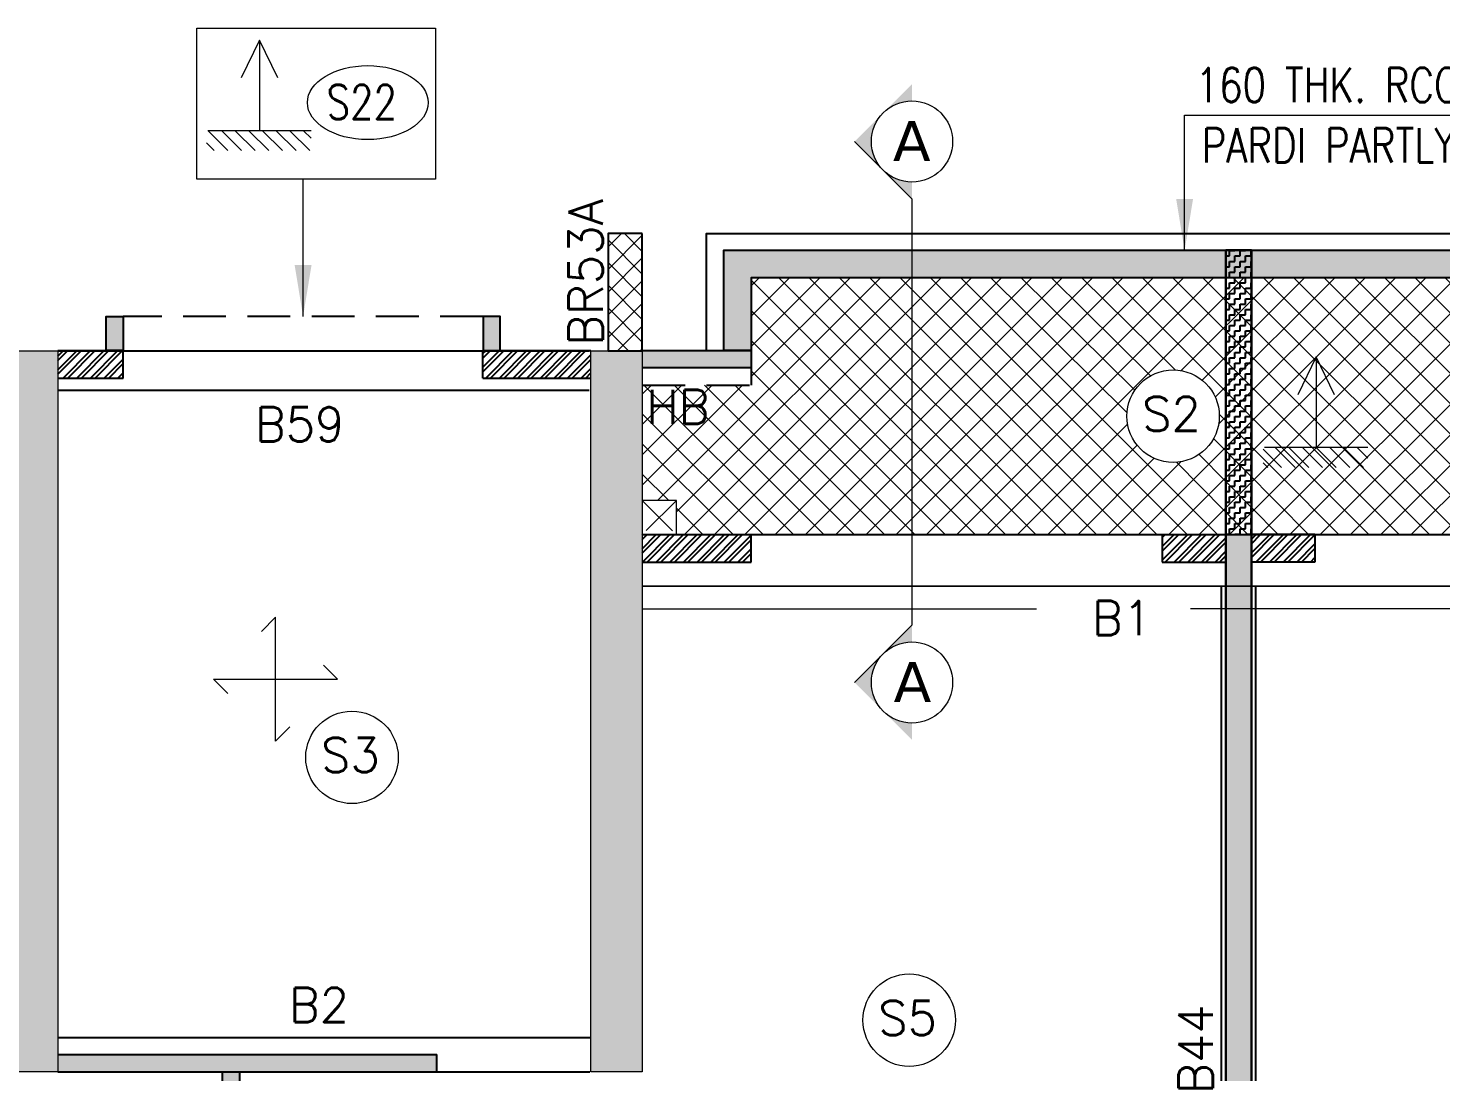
# Model space of a CAD drawing. Header units: millimetres. Extents: x 1181448 to 1317632, y -5734806 to -5633961.
# Drawn here: x 1199209 to 1207452, y -5640053 to -5633961 of the extents above; entities that cross this region are included whole.
import ezdxf

# ---------------------------------------------------------------- set-up
doc = ezdxf.new("R2010")
doc.units = ezdxf.units.MM
doc.header["$LTSCALE"] = 1000
doc.header["$MEASUREMENT"] = 0
for name, pattern in [('1', [0]), ('2BHK-A - BACK$0$HIDDEN', [0.375, 0.25, -0.125]), ('AUDIT_D_120904163729-0', [0]), ('HIDDEN', [0.375, 0.25, -0.125]), ('T 10_TYPICAL ELEVATION$0$AUDIT_D_120904163729-0', [0]), ('T8(T9 IS SIMILAR) - TYPICAL FLOOR ELEVATION$0$AUDIT_D_120904163729-0', [0]), ('T8(T9 IS SIMILAR) - TYPICAL FLOOR ELEVATION$0$HIDDEN', [0.375, 0.25, -0.125])]:
    doc.linetypes.add(name, pattern=pattern)
doc.layers.get('0').update_dxf_attribs({"linetype": 'AUDIT_D_120904163729-0'})
for name, color, linetype in [('100 MM THK. NON-STRUCTURAL WALL', 134, 'Continuous'), ('150 MM THK. BLOCK WORK.', 223, 'Continuous'), ('A_dim', 1, 'Continuous'), ('S-BEAM', 20, 'Continuous'), ('SCPL-BEAMS NO.', 7, 'Continuous'), ('secLINE', 7, 'Continuous'), ('T 10_TYPICAL ELEVATION$0$A-WALL-FEATURES', 6, 'T 10_TYPICAL ELEVATION$0$AUDIT_D_120904163729-0'), ('T8(T9 IS SIMILAR) - TYPICAL FLOOR ELEVATION$0$A-WALL-FEATURES', 6, 'T8(T9 IS SIMILAR) - TYPICAL FLOOR ELEVATION$0$AUDIT_D_120904163729-0')]:
    doc.layers.add(name, color=color, linetype=linetype)
for name, color, linetype, lineweight in [('160 THK. STRUCT WALL', 7, 'Continuous', 15), ('200 THK. NON-STRUCT WALL -1', 6, 'Continuous', 15), ('S-C-SHADE', 40, 'Continuous', 9), ('S-CUTOUT', 8, 'Continuous', 15), ('S-DRAWING SHEET', 17, 'Continuous', 5), ('S-HATCH', 8, 'Continuous', 9), ('SCPL_SLAB MARK', 72, 'Continuous', 20)]:
    doc.layers.add(name, color=color, linetype=linetype, lineweight=lineweight)
doc.layers.add('160MM THK.NON-STRUCTURAL WALLS', color=7, linetype='Continuous', true_color=0xea7b62)
doc.layers.add('WALL - 0.16 thk STRUCTURAL', color=7, linetype='1', true_color=0x24ffc8)
doc.styles.add('SCPL', font='romans.shx')
doc.styles.add('VIN1', font='verdana.ttf', dxfattribs={"height": 0.3})
doc.dimstyles.new('SCPL', dxfattribs={"dimscale": 0, "dimtxt": 300, "dimasz": 300, "dimexe": 100, "dimexo": 200, "dimgap": 150, "dimtad": 0, "dimdec": 0, "dimzin": 1, "dimdsep": 46, "dimtxsty": 'SCPL', "dimcen": 150, "dimclrd": 1, "dimclre": 2, "dimclrt": 5, "dimadec": 3, "dimazin": 0, "dimtfac": 1, "dimtdec": 0, "dimtofl": 0, "dimtmove": 2, "dimatfit": 3, "dimfxl": 0, "dimtolj": 1, "dimtzin": 0, "dimlwd": 15, "dimlwe": 13, "dimarcsym": 0})
pattern_1 = [(45, (-1211317.34, 5713184.575), (-39.77475644, 39.77475644), []), (45, (-1211290.82, 5713184.575), (-39.77475644, 39.77475644), [])]
pattern_2 = [(9e-15, (-1211317.557, 5713185.026), (0, 32.47595264), [18.75, -37.5]), (120, (-1211317.557, 5713185.026), (-28.125, -16.23797632), [18.75, -37.5]), (60, (-1211298.807, 5713185.026), (-28.125, 16.23797632), [18.75, -37.5])]

# ---------------------------------------------------------------- blocks, each defined once
blk = doc.blocks.new('A$C5F94338C')
at = {"layer": 'WALL - 0.16 thk STRUCTURAL', "true_color": 0x1f57ff}
h = blk.add_hatch(color=160, dxfattribs=at)
h.dxf.hatch_style = 1
h.paths.add_polyline_path([(14550, 21710), (14300, 21710), (14300, 25919.5), (14550, 25919.5)])
at = {"layer": 'WALL - 0.16 thk STRUCTURAL'}
h = blk.add_hatch(color=256, dxfattribs=at)
h.dxf.hatch_style = 1
h.paths.add_polyline_path([(17960, 21710), (17660, 21710), (17660, 25919.5), (17960, 25919.5)])
at = {"layer": '160 THK. STRUCT WALL'}
for points in [[(14550, 21710), (14300, 21710), (14300, 25919.5), (14550, 25919.5)], [(17960, 21710), (17660, 21710), (17660, 25919.5), (17960, 25919.5)]]:
    blk.add_lwpolyline(points, close=True, dxfattribs=at)
blk = doc.blocks.new('A$C42226032')
at = {"layer": 'SCPL_SLAB MARK'}
h = blk.add_hatch(dxfattribs=at)
h.set_pattern_fill('ANSI31', color=256, scale=0.2, angle=90)
h.set_pattern_definition([(135, (-48.789575, -510.390865), (-0.0176776695, -0.0176776695), [])])
h.paths.add_polyline_path([(-0.1372, -0.2348), (-0.1372, -0.2863), (0.1337, -0.2863), (0.1337, -0.2348)])
for p, q in [((0, 0), (0, -0.2348)), ((0, 0), (-0.0473, -0.0981)), ((0.0473, -0.0981), (0, 0)), ((0.1337, -0.2348), (-0.1337, -0.2348))]:
    blk.add_line(p, q, dxfattribs=at)
blk = doc.blocks.new('HS')
at = {"linetype": 'Continuous'}
for p, q in [((9.28, 0), (7.16, 2.12)), ((-9.28, 0), (9.28, 0)), ((-9.28, 0), (-7.16, -2.12))]:
    blk.add_line(p, q, dxfattribs=at)
blk = doc.blocks.new('One WAy')
at = {"xscale": -38.94666666665216, "yscale": 38.94666666665216, "zscale": 38.94666666665216, "rotation": 270}
blk.add_blockref('HS', (0, 0), dxfattribs=at)
blk = doc.blocks.new('*D132')
at = {"layer": 'T 10_TYPICAL ELEVATION$0$A-WALL-FEATURES', "color": 1, "lineweight": 15, "transparency": 16777216}
for p, q in [((-8525.3, 10587.9), (-6225.3, 10587.9)), ((-1565.2, 10587.9), (-5325.3, 10587.9))]:
    blk.add_line(p, q, dxfattribs=at)
at = {"layer": 'T 10_TYPICAL ELEVATION$0$A-WALL-FEATURES', "color": 2, "lineweight": 13, "transparency": 16777216}
for p, q in [((-8825.3, 10438), (-8825.3, 10487.9)), ((-1265.2, 10437.9), (-1265.2, 10487.9))]:
    blk.add_line(p, q, dxfattribs=at)
at = {"layer": 'T 10_TYPICAL ELEVATION$0$A-WALL-FEATURES', "color": 1, "transparency": 16777216}
for points in [[(-8525.3, 10637.9), (-8525.3, 10537.9), (-8825.3, 10587.9)], [(-1565.2, 10637.9), (-1565.2, 10537.9), (-1265.2, 10587.9)]]:
    blk.add_solid(points, dxfattribs=at)
at = {"layer": 'T 10_TYPICAL ELEVATION$0$A-WALL-FEATURES', "color": 5, "transparency": 16777216, "insert": (-5775.3, 10587.9), "char_height": 300, "attachment_point": 5, "style": 'SCPL'}
blk.add_mtext('\\A1;  ', dxfattribs=at)
blk = doc.blocks.new('A$C9d47b38f')
at = {"layer": '100 MM THK. NON-STRUCTURAL WALL', "linetype": 'ByBlock'}
h = blk.add_hatch(dxfattribs=at)
h.set_pattern_fill('ZIGZAG', color=5, scale=250)
h.set_pattern_definition([(0, (206682313.306, 159334334.518), (31.25, 31.25), [31.25, -31.25]), (90, (206682344.556, 159334334.518), (-31.25, 31.25), [31.25, -31.25])])
h.paths.add_polyline_path([(-5120.3, 12680.3), (-4970.3, 12680.3), (-4970.3, 11020.3), (-5120.3, 11020.3)])
h = blk.add_hatch(dxfattribs=at)
h.set_pattern_fill('ZIGZAG', color=5, scale=250)
h.set_pattern_definition([(0, (-1211317.337, 5713184.575), (31.25, 31.25), [31.25, -31.25]), (90, (-1211286.087, 5713184.575), (-31.25, 31.25), [31.25, -31.25])])
h.paths.add_polyline_path([(-24984.6, -6798.9), (-24984.6, -6498.9), (-24884.6, -6498.9), (-24884.6, -6698.9), (-24334.6, -6698.9), (-24334.6, -6338.9), (-24234.6, -6338.9), (-24234.6, -6798.9)])
h.paths.add_polyline_path([(-21084.6, -6798.9), (-21084.6, -6498.9), (-21184.6, -6498.9), (-21184.6, -6698.9), (-21734.6, -6698.9), (-21734.6, -6338.9), (-21834.6, -6338.9), (-21834.6, -6798.9)])
h.paths.add_polyline_path([(-20459.7, -4748.9), (-20459.7, -4548.9), (-20559.7, -4548.9), (-20559.7, -4748.9)])
h.paths.add_polyline_path([(-17959.7, -4548.9), (-17959.7, -4748.9), (-18059.7, -4748.9), (-18059.7, -4548.9)])
h.paths.add_polyline_path([(-14684.5, 3245.8), (-14684.5, 3445.8), (-14784.5, 3445.8), (-14784.5, 3245.8)])
h.paths.add_polyline_path([(-17185.3, 3445.8), (-17185.3, 3245.8), (-17285.3, 3245.8), (-17285.3, 3445.8)])
h.paths.add_polyline_path([(-15574.7, 11294.9), (-15104.5, 11294.9), (-15104.5, 10834.9), (-15204.5, 10834.9), (-15204.5, 11194.9), (-15574.7, 11194.9)])
h.paths.add_polyline_path([(-13004.5, 10834.9), (-13004.5, 11294.9), (-12184.7, 11294.9), (-12184.7, 11194.9), (-12904.5, 11194.9), (-12904.5, 10834.9)])
h.paths.add_polyline_path([(-11654.8, 12094.3), (-11654.8, 12294.3), (-11554.8, 12294.3), (-11554.8, 12094.3)])
h.paths.add_polyline_path([(-9454.7, 12294.3), (-9454.7, 12094.3), (-9354.7, 12094.3), (-9354.7, 12294.3)])
h.paths.add_polyline_path([(-635.5, 12294.3), (-635.5, 12094.3), (-735.5, 12094.3), (-735.5, 12294.3)])
h.paths.add_polyline_path([(1564.7, 12094.3), (1564.7, 12294.3), (1464.7, 12294.3), (1464.7, 12094.3)])
h.paths.add_polyline_path([(2914.5, 10834.9), (2914.5, 11294.9), (2094.9, 11294.9), (2094.9, 11194.9), (2814.5, 11194.9), (2814.5, 10834.9)])
h.paths.add_polyline_path([(5484.6, 11294.9), (5014.5, 11294.9), (5014.5, 10834.9), (5114.5, 10834.9), (5114.5, 11194.9), (5484.6, 11194.9)])
h.paths.add_polyline_path([(4594.4, 3245.8), (4594.4, 3445.8), (4694.4, 3445.8), (4694.4, 3245.8)])
h.paths.add_polyline_path([(7095.2, 3445.8), (7095.2, 3245.8), (7195.2, 3245.8), (7195.2, 3445.8)])
h.paths.add_polyline_path([(10369.5, -4748.9), (10369.5, -4548.9), (10469.5, -4548.9), (10469.5, -4748.9)])
h.paths.add_polyline_path([(7869.5, -4548.9), (7869.5, -4748.9), (7969.5, -4748.9), (7969.5, -4548.9)])
h.paths.add_polyline_path([(10994.5, -6798.9), (10994.5, -6498.9), (11094.5, -6498.9), (11094.5, -6698.9), (11644.4, -6698.9), (11644.4, -6338.9), (11744.4, -6338.9), (11744.4, -6798.9)])
h.paths.add_polyline_path([(14894.4, -6798.9), (14894.4, -6498.9), (14794.4, -6498.9), (14794.4, -6698.9), (14244.4, -6698.9), (14244.4, -6338.9), (14144.4, -6338.9), (14144.4, -6798.9)])
h.paths.add_polyline_path([(5684.6, -14400.1), (5584.6, -14400.1), (5584.6, -14600.1), (5039.5, -14600.1), (5039.5, -14240.1), (4939.5, -14240.1), (4939.5, -14700.1), (5684.6, -14700.1)])
h.paths.add_polyline_path([(2839.5, -14240.1), (2739.5, -14240.1), (2739.5, -14600.1), (2094.9, -14600.1), (2094.9, -14700.1), (2839.5, -14700.1)])
h.paths.add_polyline_path([(-635.5, -15699.5), (-635.5, -15499.5), (-735.5, -15499.5), (-735.5, -15699.5)])
h.paths.add_polyline_path([(1564.7, -15499.5), (1564.7, -15699.5), (1464.7, -15699.5), (1464.7, -15499.5)])
h.paths.add_polyline_path([(-9454.7, -15699.5), (-9454.7, -15499.5), (-9354.7, -15499.5), (-9354.7, -15699.5)])
h.paths.add_polyline_path([(-11654.8, -15499.5), (-11654.8, -15699.5), (-11554.8, -15699.5), (-11554.8, -15499.5)])
h.paths.add_polyline_path([(-12929.6, -14240.1), (-12829.6, -14240.1), (-12829.6, -14600.1), (-12185.1, -14600.1), (-12185.1, -14700.1), (-12929.6, -14700.1)])
h.paths.add_polyline_path([(-15774.7, -14400.1), (-15674.7, -14400.1), (-15674.7, -14600.1), (-15129.6, -14600.1), (-15129.6, -14240.1), (-15029.6, -14240.1), (-15029.6, -14700.1), (-15774.7, -14700.1)])
h = blk.add_hatch(dxfattribs=at)
h.set_pattern_fill('ZIGZAG', color=5, scale=250)
h.set_pattern_definition([(9e-15, (-1211317.557, 5713185.026), (31.25, 31.25), [31.25, -31.25]), (90, (-1211286.307, 5713185.026), (-31.25, 31.25), [31.25, -31.25])])
h.paths.add_polyline_path([(-14675.2, 6884.7), (-12975.2, 6884.7), (-12975.2, 6784.7), (-14675.2, 6784.7)])
h.paths.add_polyline_path([(-11934.7, 7884.7), (-11934.7, 7984.7), (-9725.2, 7984.7), (-9725.2, 7884.7), (-10875.3, 7884.7), (-10875.3, 7784.7), (-10975.3, 7784.7), (-10975.3, 7884.7)])
h.paths.add_polyline_path([(-10875.3, 6784.7), (-9975.5, 6784.7), (-9975.5, 6884.7), (-10875.3, 6884.7)])
h.paths.add_polyline_path([(-9225.5, 6884.7), (-8625.5, 6884.7), (-8625.5, 6784.7), (-9225.5, 6784.7)])
h.paths.add_polyline_path([(-6425.2, 4435), (-6325.2, 4435), (-6325.2, 5184.7), (-6425.2, 5184.7)])
h.paths.add_polyline_path([(-6425.2, 3535), (-6325.2, 3535), (-6325.2, 2635.1), (-6425.2, 2635.1)])
h.paths.add_polyline_path([(-11175.3, 4584), (-11060.3, 4584), (-11060.3, 4484), (-11275.4, 4484), (-11275.3, 5084.7), (-11175.3, 5084.7)])
h.paths.add_polyline_path([(-8525.3, 11994.7), (-7890.2, 11994.7), (-7890.2, 12094.7), (-8525.3, 12094.7)])
at = {"layer": '150 MM THK. BLOCK WORK.', "linetype": 'ByBlock'}
h = blk.add_hatch(dxfattribs=at)
h.set_pattern_fill('HEX', color=5, scale=150)
h.set_pattern_definition(pattern_2)
h.paths.add_polyline_path([(-5118.8, 2435.2), (-4968.8, 2435.2), (-4970, 11020.3), (-5120, 11020.3)])
h = blk.add_hatch(dxfattribs=at)
h.set_pattern_fill('HEX', color=5, scale=150)
h.set_pattern_definition(pattern_2)
h.paths.add_polyline_path([(-5118.8, 2435.2), (-4968.8, 2435.2), (-4969.7, 11020.3), (-5119.7, 11020.3)])
at = {"layer": '160MM THK.NON-STRUCTURAL WALLS', "linetype": 'ByBlock'}
h = blk.add_hatch(dxfattribs=at)
h.set_pattern_fill('ANSI32', color=5, scale=150)
h.set_pattern_definition(pattern_1)
h.paths.add_polyline_path([(-9454.9, 11934.7), (-8825.3, 11934.7), (-8825.3, 12094.7), (-9454.9, 12094.7)])
h.paths.add_polyline_path([(-11554.8, 12094.3), (-11935.3, 12094.3), (-11935.3, 11934.7), (-11554.8, 11934.7)])
h = blk.add_hatch(dxfattribs=at)
h.set_pattern_fill('ANSI32', color=5, scale=150)
h.set_pattern_definition(pattern_1)
h.paths.add_polyline_path([(-5490.3, 10860.3), (-5120.2, 10860.3), (-5120.2, 11020.3), (-5490.3, 11020.3)])
h.paths.add_polyline_path([(-7890.3, 10860.3), (-8525.3, 10860.3), (-8525.3, 11020.3), (-7890.3, 11020.3)])
h = blk.add_hatch(dxfattribs=at)
h.set_pattern_fill('ANSI32', color=5, scale=150)
h.set_pattern_definition(pattern_1)
h.paths.add_polyline_path([(-4599.8, 10860.3), (-4969.9, 10860.3), (-4969.9, 11020.3), (-4599.8, 11020.3)])
h.paths.add_polyline_path([(-2199.8, 10860.3), (-1564.8, 10860.3), (-1564.8, 11020.3), (-2199.8, 11020.3)])
at = {"layer": '200 THK. NON-STRUCT WALL -1', "linetype": 'ByBlock'}
h = blk.add_hatch(dxfattribs=at)
h.set_pattern_fill('ANSI37', color=5, scale=750)
h.set_pattern_definition([(45, (-1211317.44, 5713184.36), (-66.2912607, 66.2912607), []), (135, (-1211317.44, 5713184.36), (-66.2912607, -66.2912607), [])])
h.paths.add_polyline_path([(-24685.1, 3885.9), (-24885.1, 3885.9), (-24885.1, 5030.4), (-24685.1, 5030.4)])
h.paths.add_polyline_path([(-21285.1, 5030.6), (-21084.7, 5030.6), (-21084.7, 3270.9), (-21285.1, 3270.9)])
h.paths.add_polyline_path([(-8525.1, 12778.8), (-8725.1, 12778.8), (-8725.1, 12094.3), (-8525.1, 12094.3)])
h.paths.add_polyline_path([(-1365.2, 12778.8), (-1565.2, 12778.8), (-1565.2, 12092.5), (-1365.2, 12092.5)])
h.paths.add_polyline_path([(11194.7, 5030.6), (10994.4, 5030.6), (10994.4, 3270.9), (11194.7, 3270.9)])
h.paths.add_polyline_path([(14594.8, 3885.9), (14794.8, 3885.9), (14794.7, 5030.4), (14594.7, 5030.4)])
h.paths.add_polyline_path([(-1465.1, -16184.6), (-1265.1, -16184.6), (-1265.1, -15499.7), (-1465.1, -15499.7)])
h.paths.add_polyline_path([(-8625.3, -16184.6), (-8825.3, -16184.6), (-8825.3, -15499.7), (-8625.3, -15499.7)])
at = {"layer": 'S-C-SHADE'}
h = blk.add_hatch(color=5, dxfattribs=at)
h.dxf.hatch_style = 1
h.paths.add_polyline_path([(-8050.3, 12094.7), (-7890.3, 12094.7), (-7890.3, 12520.3), (-2199.8, 12520.3), (-2199.9, 12094.7), (-2039.9, 12094.7), (-2039.8, 12680.3), (-8050.3, 12680.3)])
at = {"layer": 'S-HATCH'}
h = blk.add_hatch(dxfattribs=at)
h.set_pattern_fill('ANSI37', color=5, scale=1000)
h.set_pattern_definition([(45, (206682313.3, 159334334.52), (-88.38834765, 88.38834765), []), (135, (206682313.3, 159334334.52), (-88.38834765, -88.38834765), [])])
h.paths.add_polyline_path([(-2199.8, 12520.3), (-7890.3, 12520.3), (-7890.3, 11893.3), (-8050.3, 11893.3), (-8525.5, 11893.3), (-8525.5, 11220.1), (-8525.2, 11219.8), (-8325.1, 11219.8), (-8325.1, 11020.3), (-1765, 11020.4), (-1765, 11220), (-1764.7, 11219.8), (-1565.4, 11219.7), (-1565.4, 11893.3), (-2039.9, 11893.3), (-2199.9, 11893.3)])
h.paths.add_polyline_path([(-5157.7, 11711.9, -1), (-5697.4, 11711.9, -1)], flags=16)
h.paths.add_polyline_path([(-2042.9, 11616.5), (-1600.1, 11616.5), (-1600.1, 11916.5), (-2042.9, 11916.5)], flags=24)
h.paths.add_polyline_path([(-5629.9, 11575.4), (-5206.1, 11575.4), (-5206.1, 11875.4), (-5629.9, 11875.4)], flags=8)
h.paths.add_polyline_path([(-8513.8, 11616.5), (-8070.9, 11616.5), (-8070.9, 11916.5), (-8513.8, 11916.5)], flags=24)
at = {"layer": 'secLINE', "lineweight": 0}
h = blk.add_hatch(color=5, dxfattribs=at)
h.paths.add_polyline_path([(-6951.3, 12980.4), (-6951.3, 13078.4, -0.193079), (-7115, 13144.1)])
h.paths.add_polyline_path([(-7286.2, 13315.3), (-7122.5, 13151.6, -0.193079), (-7188.1, 13315.3, -0.193079), (-7122.5, 13479)])
h.paths.add_polyline_path([(-6951.3, 13650.3), (-7115, 13486.5, -0.193079), (-6951.3, 13552.2)])
h = blk.add_hatch(color=5, dxfattribs=at)
h.paths.add_polyline_path([(-7115, 10328.4, -0.193079), (-6951.3, 10394), (-6951.3, 10492.1)])
h.paths.add_polyline_path([(-7122.5, 9993.4, -0.193079), (-7188.1, 10157.1, -0.193079), (-7122.5, 10320.8), (-7286.2, 10157.1)])
h.paths.add_polyline_path([(-6951.3, 9920.3, -0.193079), (-7115, 9985.9), (-6951.3, 9822.2)])
at = {"layer": '100 MM THK. NON-STRUCTURAL WALL', "color": 5, "linetype": '2BHK-A - BACK$0$HIDDEN', "ltscale": 0.3}
blk.add_line((-8525.3, 12094.7, 0.2), (-8525.2, 12094.7, 0.2), dxfattribs=at)
at = {"layer": '100 MM THK. NON-STRUCTURAL WALL', "color": 5, "linetype": 'ByBlock'}
for p, q in [((-11934.7, 7984.7, 0.2), (-9725.2, 7984.7, 0.2)), ((-9725.2, 7884.7, 0.2), (-9725.2, 7984.7, 0.2)), ((-11934.7, 7884.7, 0.2), (-10975.3, 7884.7, 0.2)), ((-10975.3, 7784.7, 0.2), (-10975.3, 7884.7, 0.2)), ((-10875.3, 7884.7, 0.2), (-9725.2, 7884.7, 0.2)), ((-10875.3, 7884.7, 0.2), (-10875.3, 7784.7, 0.2))]:
    blk.add_line(p, q, dxfattribs=at)
at = {"layer": '100 MM THK. NON-STRUCTURAL WALL', "color": 5, "linetype": 'ByBlock', "elevation": 0.2}
for points in [[(-11654.8, 12094.3), (-11654.8, 12294.3), (-11554.8, 12294.3), (-11554.8, 12094.3)], [(-9454.7, 12294.3), (-9454.7, 12094.3), (-9354.7, 12094.3), (-9354.7, 12294.3)]]:
    blk.add_lwpolyline(points, close=True, dxfattribs=at)
blk.add_lwpolyline([(-8525.2, 12094.7), (-7890.3, 12094.7), (-7890.3, 11994.7), (-8525.3, 11994.7)], dxfattribs=at)
at = {"layer": '150 MM THK. BLOCK WORK.', "color": 5, "linetype": 'ByBlock'}
for p, q in [((-5119.9, 11020.3, 0.2), (-5119.9, 2475.8, 0.2)), ((-4970.2, 11020.3, 0.2), (-4970.2, 2475.8, 0.2)), ((-5120.2, 10860.3, 0.2), (-5120.2, 2475.8, 0.2)), ((-4969.9, 10860.3, 0.2), (-4969.9, 2475.8, 0.2))]:
    blk.add_line(p, q, dxfattribs=at)
at = {"layer": '150 MM THK. BLOCK WORK.', "color": 5, "linetype": 'ByBlock', "elevation": 0.2}
for points in [[(-4970.2, 11020.3), (-4970.2, 12680.3), (-5120.2, 12680.3), (-5120.2, 10860.3)], [(-5119.9, 11020.3), (-5119.9, 12680.3), (-4969.9, 12680.3), (-4969.9, 10860.3)]]:
    blk.add_lwpolyline(points, dxfattribs=at)
for points in [[(-4968.8, 2435.2), (-5118.8, 2435.2), (-5120.2, 12680.3), (-4970.2, 12680.3)], [(-5118.8, 2435.2), (-4968.8, 2435.2), (-4969.9, 12680.3), (-5119.9, 12680.3)]]:
    blk.add_lwpolyline(points, close=True, dxfattribs=at)
at = {"layer": '160MM THK.NON-STRUCTURAL WALLS', "color": 5, "linetype": 'ByBlock'}
for p, q in [((-11935.3, 12094.7, 0.2), (-11554.9, 12094.7, 0.2)), ((-11554.9, 11934.7, 0.2), (-11554.9, 12094.7, 0.2)), ((-9454.9, 12094.7, 0.2), (-8825.3, 12094.7, 0.2)), ((-9454.9, 11934.7, 0.2), (-9454.9, 12094.7, 0.2)), ((-11935.3, 11934.7, 0.2), (-11554.9, 11934.7, 0.2)), ((-9454.9, 11934.7, 0.2), (-8825.3, 11934.7, 0.2)), ((-8525.3, 11020.3, 0.2), (-7890.3, 11020.3, 0.2)), ((-7890.3, 10860.3, 0.2), (-7890.3, 11020.3, 0.2)), ((-5490.3, 11020.3, 0.2), (-5120.2, 11020.3, 0.2)), ((-5490.3, 11020.3, 0.2), (-5490.3, 10860.3, 0.2)), ((-4599.8, 11020.3, 0.2), (-4969.9, 11020.3, 0.2)), ((-4599.8, 11020.3, 0.2), (-4599.8, 10860.3, 0.2)), ((-8525.3, 10860.3, 0.2), (-7890.3, 10860.3, 0.2)), ((-5490.3, 10860.3, 0.2), (-5120.2, 10860.3, 0.2)), ((-4599.8, 10860.3, 0.2), (-4969.9, 10860.3, 0.2))]:
    blk.add_line(p, q, dxfattribs=at)
at = {"layer": '200 THK. NON-STRUCT WALL -1', "color": 5, "linetype": 'ByBlock', "elevation": 0.2}
blk.add_lwpolyline([(-8525.1, 12778.8), (-8725.1, 12778.8), (-8725.1, 12094.3), (-8525.1, 12094.3)], close=True, dxfattribs=at)
at = {"layer": 'S-BEAM', "color": 5}
for p, q in [((-11935.4, 12093.4, 0.2), (-8835.4, 12093.3, -0.4)), ((-8050.3, 12094.7, 0.8), (-8050.3, 12093.3, 0.8)), ((-11935.4, 11863.4, 0.2), (-8835.4, 11863.3, -0.4)), ((-8525.5, 11020.3, 0.2), (-1565.4, 11020.4, 0.2)), ((-8525.5, 10720.3, 0.2), (-1565.4, 10720.4, 0.2)), ((-5144.9, 5384.8, 0.2), (-5144.9, 10720.3, 0.2)), ((-4944.9, 5384.8, 0.2), (-4944.9, 10720.3, 0.2)), ((-11936.9, 8084.7, 0.5), (-8825.5, 8084.7, 0.5)), ((-11935.4, 7884.7, 0.5), (-8830.4, 7884.7, 0))]:
    blk.add_line(p, q, dxfattribs=at)
at = {"layer": 'S-BEAM', "color": 5, "linetype": 'HIDDEN', "ltscale": 500}
blk.add_line((-8050.3, 12093.3, 0.8), (-8525.5, 12093.3, 0.3), dxfattribs=at)
at = {"layer": 'S-BEAM', "color": 5, "linetype": 'HIDDEN'}
for p, q in [((-7890.3, 11994.7, 0.2), (-7890.3, 11893.3, 0.2)), ((-8525.3, 11893.3, 0.3), (-7890.3, 11893.3, 0.9))]:
    blk.add_line(p, q, dxfattribs=at)
at = {"layer": 'S-BEAM', "color": 5, "elevation": 0.2}
blk.add_lwpolyline([(-8525.1, 12778.8), (-8725.1, 12778.8), (-8725.1, 12093.3), (-8525.1, 12093.3)], close=True, dxfattribs=at)
at = {"layer": 'S-CUTOUT', "color": 5, "elevation": 0.2}
blk.add_lwpolyline([(-8325.1, 11219.8), (-8525.5, 11219.8), (-8525.5, 11020.3), (-8325.1, 11020.3)], close=True, dxfattribs=at)
at = {"layer": 'S-DRAWING SHEET', "color": 5}
blk.add_line((-5119.9, 11020.3, 0.2), (-4970.3, 11020.3, 0.2), dxfattribs=at)
at = {"layer": 'S-HATCH', "color": 5, "linetype": 'HIDDEN'}
for p, q in [((-8325.1, 11219.8, 0.2), (-8525.5, 11020.3, -0.1)), ((-8525.2, 11219.8, -0.3), (-8325.1, 11020.3, 0.2))]:
    blk.add_line(p, q, dxfattribs=at)
at = {"layer": 'SCPL_SLAB MARK', "color": 5, "elevation": 0.2}
blk.add_lwpolyline([(-11124.8, 13976.7), (-9731.1, 13976.7), (-9731.1, 13096), (-11124.8, 13096)], close=True, dxfattribs=at)
at = {"layer": 'SCPL_SLAB MARK', "color": 5}
for centre in [(-5427.6, 11711.9, 0.2), (-10219.4, 9719.8, 0.2), (-6967.4, 8185.3, 0.2)]:
    blk.add_circle(centre, 269.9, dxfattribs=at)
blk.add_ellipse((-10127.3, 13542.5, -2.1), major_axis=(-352.4, 0), ratio=0.612892, start_param=-1.570796, end_param=4.712389, dxfattribs=at)
at = {"layer": 'secLINE', "color": 5, "lineweight": 0}
for p, q in [((-7286.2, 13315.3, 2.6), (-6951.3, 12980.4, 2.6)), ((-6951.3, 12980.4, 2.6), (-6951.3, 10492.1, 2.6)), ((-7286.2, 10157.1, 2.6), (-6951.3, 10492.1, 2.6))]:
    blk.add_line(p, q, dxfattribs=at)
for centre in [(-6951.3, 13315.3, 2.6), (-6951.3, 10157.1, 2.6)]:
    blk.add_circle(centre, 236.9, dxfattribs=at)
at = {"layer": 'T 10_TYPICAL ELEVATION$0$A-WALL-FEATURES', "color": 5, "linetype": 'ByBlock'}
for points, elevation in [([(-8150.1, 12093.3), (-8150.1, 12778.8), (-1940.1, 12778.8), (-1940.1, 12094.8)], 0.7), ([(-2039.9, 12094.7), (-2199.9, 12094.7), (-2199.8, 12520.3), (-7890.3, 12520.3), (-7890.3, 12094.7), (-8050.3, 12094.7), (-8050.3, 12680.3), (-2039.8, 12680.3), (-2039.9, 12094.7)], 0.8)]:
    blk.add_lwpolyline(points, dxfattribs=dict(at, elevation=elevation))
at = {"layer": 'T8(T9 IS SIMILAR) - TYPICAL FLOOR ELEVATION$0$A-WALL-FEATURES', "color": 5, "linetype": 'T8(T9 IS SIMILAR) - TYPICAL FLOOR ELEVATION$0$HIDDEN'}
blk.add_line((-9454.7, 12294.3, 0.2), (-11554.8, 12294.3, 0.2), dxfattribs=at)
at = {"layer": 'T8(T9 IS SIMILAR) - TYPICAL FLOOR ELEVATION$0$A-WALL-FEATURES', "color": 5, "linetype": 'ByBlock', "elevation": 0.2}
for points in [[(-11654.8, 12094.3), (-11654.8, 12294.3), (-11554.8, 12294.3), (-11554.8, 12094.3)], [(-9454.7, 12294.3), (-9454.7, 12094.3), (-9354.7, 12094.3), (-9354.7, 12294.3)]]:
    blk.add_lwpolyline(points, close=True, dxfattribs=at)
at = {"layer": '160 THK. STRUCT WALL', "color": 5}
blk.add_blockref('A$C5F94338C', (-26485.3, -13825.3, 0.2), dxfattribs=at)
at = {"layer": 'SCPL_SLAB MARK', "color": 5, "xscale": 2251.770066891658, "yscale": 2251.770066891658, "zscale": 2251.770066891658, "rotation": 359.9987816768055}
for p in [(-10759.1, 13907.4, -2.1), (-4592.7, 12057.5, 0.2)]:
    blk.add_blockref('A$C42226032', p, dxfattribs=at)
at = {"layer": 'SCPL_SLAB MARK', "color": 5, "xscale": -1}
blk.add_blockref('One WAy', (-10665.5, 10176.1, 0.2), dxfattribs=at)
at = {"layer": 'SCPL_SLAB MARK', "color": 5, "xscale": -1, "rotation": 270}
blk.add_blockref('One WAy', (-10665.5, 10176.1, 0.2), dxfattribs=at)
at = {"layer": 'SCPL-BEAMS NO.', "color": 5, "style": 'SCPL', "width": 0.8}
for s, p in [('160 THK. RCC (TYP.) ', (-5296.4, 13544.6, 0.6)), ('PARDI PARTLY INV.', (-5260.9, 13193.3, 0.6))]:
    blk.add_text(s, height=200, dxfattribs=at).set_placement(p)
at = {"layer": 'SCPL-BEAMS NO.', "color": 5, "style": 'SCPL'}
for s, p in [('BR53A', (-8756.3, 12122.5, 648.2)), ('B44', (-5195.2, 7754.1, -0.4))]:
    blk.add_text(s, height=200, rotation=90, dxfattribs=at).set_placement(p)
for s, p in [('HB', (-8501.9, 11666.5, 0.3)), ('B59', (-10786.1, 11564, 0.2)), ('B1', (-5901.8, 10432.8, 0.8)), ('B2', (-10587.9, 8174.5, 0.9))]:
    blk.add_text(s, height=200, dxfattribs=at).set_placement(p)
at = {"layer": 'SCPL_SLAB MARK', "color": 5, "style": 'SCPL', "width": 0.8}
blk.add_text('S22', height=200, dxfattribs=at).set_placement((-10368.3, 13446.2, -2.1))
at = {"layer": 'SCPL_SLAB MARK', "color": 5, "style": 'SCPL'}
for s, p in [('S2', (-5608.5, 11625.4, 0.2)), ('S3', (-10400.3, 9633.2, 0.2)), ('S5', (-7148.3, 8098.7, 0.2))]:
    blk.add_text(s, height=200, dxfattribs=at).set_placement(p)
at = {"layer": 'secLINE', "color": 5, "style": 'VIN1'}
for p in [(-7062.7, 13200.8, 2.6), (-7058.7, 10042.6, 2.6)]:
    blk.add_text('A', height=234.8, dxfattribs=at).set_placement(p)
at = {"layer": 'T 10_TYPICAL ELEVATION$0$A-WALL-FEATURES', "color": 5}
dim = blk.add_linear_dim(base=(-1265.2, 10587.9, 0.3), p1=(-8825.3, 10638, 0.2), p2=(-1265.2, 10637.9, 0.2), text='  ', dimstyle='SCPL', override={"dimscale": 1}, dxfattribs=at)
dim.commit()
dim.dimension.update_dxf_attribs({"geometry": '*D132', "text_midpoint": (-5775.3, 10587.9, 0.3), "dimtype": 160})
at = {"layer": 'S-BEAM', "color": 5}
for points in [[(-5360.2, 12680.3, 0.7), (-5360.2, 13469.4, 0.7), (-2608.3, 13469.4, 0.7)], [(-10504.8, 12294.3, 0.2), (-10504.8, 13096, 0.2)]]:
    blk.add_leader(points, dimstyle='SCPL', override={"dimscale": 1}, dxfattribs=at)

msp = doc.modelspace()

# ---------------------------------------------------------------- block references
at = {"layer": 'A_dim', "linetype": 'ByBlock'}
msp.add_blockref('A$C9d47b38f', (1211317.3, -5647937.5, -0.2), dxfattribs=at)

doc.saveas('drawing.dxf')
